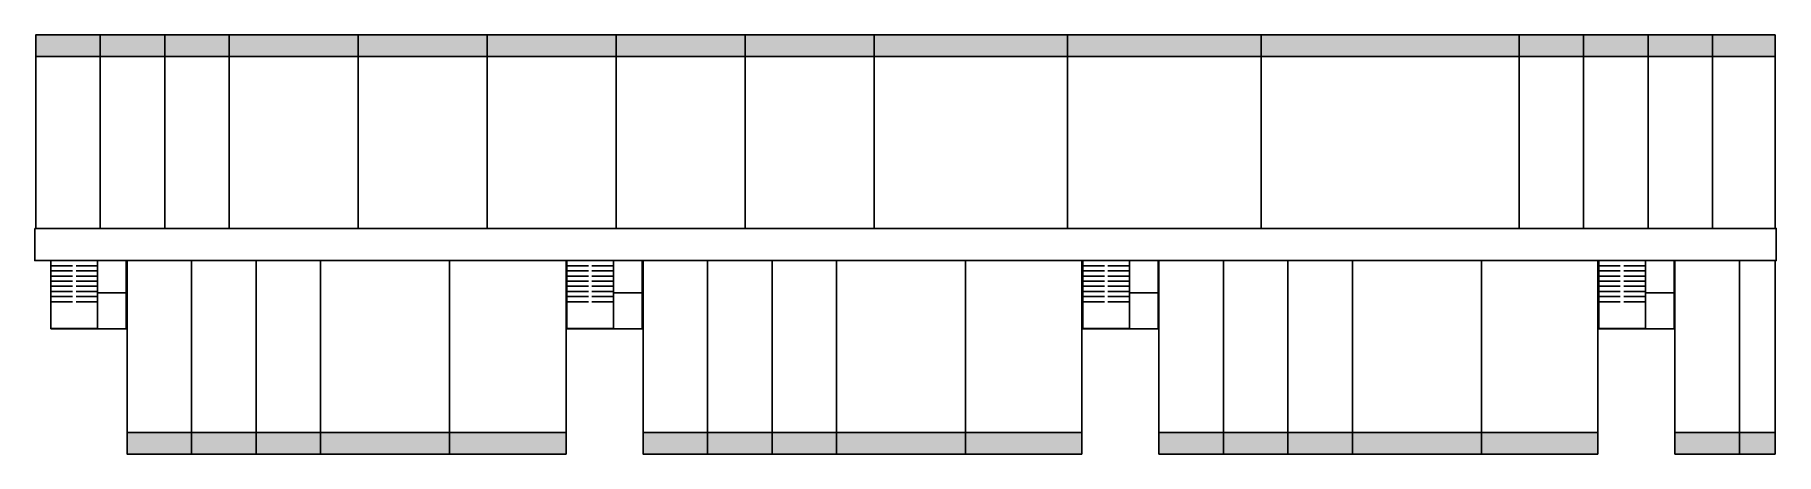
# Model space of a CAD drawing. Header units: metres. Extents: x 10.8 to 108.7, y -45.8 to 51.3.
# Drawn here: x 10.8 to 108, y 27.9 to 51.3 of the extents above.
import ezdxf

# ---------------------------------------------------------------- set-up
doc = ezdxf.new("R2010")
doc.units = ezdxf.units.M
for name, color, linetype in [('A-BALC', 4, 'Continuous'), ('A-CIRC', 8, 'Continuous'), ('A-CORE', 30, 'Continuous'), ('A-DOOR', 1, 'Continuous'), ('A-HATCH', 251, 'Continuous'), ('A-WALL', 7, 'Continuous')]:
    doc.layers.add(name, color=color, linetype=linetype)

msp = doc.modelspace()

# ---------------------------------------------------------------- hatches: boundary and pattern name
at = {"layer": 'A-HATCH'}
for points in [[(14.45, 51.3), (14.45, 50.1), (10.85, 50.1), (10.85, 51.3)], [(18.05, 51.3), (18.05, 50.1), (14.45, 50.1), (14.45, 51.3)], [(21.65, 51.3), (21.65, 50.1), (18.05, 50.1), (18.05, 51.3)], [(28.85, 51.3), (28.85, 50.1), (21.65, 50.1), (21.65, 51.3)], [(36.05, 51.3), (36.05, 50.1), (28.85, 50.1), (28.85, 51.3)], [(43.25, 51.3), (43.25, 50.1), (36.05, 50.1), (36.05, 51.3)], [(50.45, 51.3), (50.45, 50.1), (43.25, 50.1), (43.25, 51.3)], [(57.65, 51.3), (57.65, 50.1), (50.45, 50.1), (50.45, 51.3)], [(68.45, 51.3), (68.45, 50.1), (57.65, 50.1), (57.65, 51.3)], [(79.25, 51.3), (79.25, 50.1), (68.45, 50.1), (68.45, 51.3)], [(93.65, 51.3), (93.65, 50.1), (79.25, 50.1), (79.25, 51.3)], [(97.25, 51.3), (97.25, 50.1), (93.65, 50.1), (93.65, 51.3)], [(100.85, 51.3), (100.85, 50.1), (97.25, 50.1), (97.25, 51.3)], [(104.45, 51.3), (104.45, 50.1), (100.85, 50.1), (100.85, 51.3)], [(107.95, 51.3), (107.95, 50.1), (104.45, 50.1), (104.45, 51.3)], [(19.55, 27.9), (19.55, 29.1), (15.95, 29.1), (15.95, 27.9)], [(23.15, 27.9), (23.15, 29.1), (19.55, 29.1), (19.55, 27.9)], [(26.75, 27.9), (26.75, 29.1), (23.15, 29.1), (23.15, 27.9)], [(33.95, 27.9), (33.95, 29.1), (26.75, 29.1), (26.75, 27.9)], [(40.45, 27.9), (40.45, 29.1), (33.95, 29.1), (33.95, 27.9)], [(48.35, 27.9), (48.35, 29.1), (44.75, 29.1), (44.75, 27.9)], [(51.95, 27.9), (51.95, 29.1), (48.35, 29.1), (48.35, 27.9)], [(55.55, 27.9), (55.55, 29.1), (51.95, 29.1), (51.95, 27.9)], [(62.75, 27.9), (62.75, 29.1), (55.55, 29.1), (55.55, 27.9)], [(69.25, 27.9), (69.25, 29.1), (62.75, 29.1), (62.75, 27.9)], [(77.15, 27.9), (77.15, 29.1), (73.55, 29.1), (73.55, 27.9)], [(80.75, 27.9), (80.75, 29.1), (77.15, 29.1), (77.15, 27.9)], [(84.35, 27.9), (84.35, 29.1), (80.75, 29.1), (80.75, 27.9)], [(91.55, 27.9), (91.55, 29.1), (84.35, 29.1), (84.35, 27.9)], [(98.05, 27.9), (98.05, 29.1), (91.55, 29.1), (91.55, 27.9)], [(105.95, 27.9), (105.95, 29.1), (102.35, 29.1), (102.35, 27.9)], [(107.95, 27.9), (107.95, 29.1), (105.95, 29.1), (105.95, 27.9)]]:
    msp.add_hatch(color=7, dxfattribs=at).paths.add_polyline_path(points)

# ---------------------------------------------------------------- linework, layer by layer
at = {"layer": 'A-BALC'}
for points in [[(14.45, 51.3), (14.45, 50.1), (10.85, 50.1), (10.85, 51.3)], [(18.05, 51.3), (18.05, 50.1), (14.45, 50.1), (14.45, 51.3)], [(21.65, 51.3), (21.65, 50.1), (18.05, 50.1), (18.05, 51.3)], [(28.85, 51.3), (28.85, 50.1), (21.65, 50.1), (21.65, 51.3)], [(36.05, 51.3), (36.05, 50.1), (28.85, 50.1), (28.85, 51.3)], [(43.25, 51.3), (43.25, 50.1), (36.05, 50.1), (36.05, 51.3)], [(50.45, 51.3), (50.45, 50.1), (43.25, 50.1), (43.25, 51.3)], [(57.65, 51.3), (57.65, 50.1), (50.45, 50.1), (50.45, 51.3)], [(68.45, 51.3), (68.45, 50.1), (57.65, 50.1), (57.65, 51.3)], [(79.25, 51.3), (79.25, 50.1), (68.45, 50.1), (68.45, 51.3)], [(93.65, 51.3), (93.65, 50.1), (79.25, 50.1), (79.25, 51.3)], [(97.25, 51.3), (97.25, 50.1), (93.65, 50.1), (93.65, 51.3)], [(100.85, 51.3), (100.85, 50.1), (97.25, 50.1), (97.25, 51.3)], [(104.45, 51.3), (104.45, 50.1), (100.85, 50.1), (100.85, 51.3)], [(107.95, 51.3), (107.95, 50.1), (104.45, 50.1), (104.45, 51.3)], [(19.55, 27.9), (19.55, 29.1), (15.95, 29.1), (15.95, 27.9)], [(23.15, 27.9), (23.15, 29.1), (19.55, 29.1), (19.55, 27.9)], [(26.75, 27.9), (26.75, 29.1), (23.15, 29.1), (23.15, 27.9)], [(33.95, 27.9), (33.95, 29.1), (26.75, 29.1), (26.75, 27.9)], [(40.45, 27.9), (40.45, 29.1), (33.95, 29.1), (33.95, 27.9)], [(48.35, 27.9), (48.35, 29.1), (44.75, 29.1), (44.75, 27.9)], [(51.95, 27.9), (51.95, 29.1), (48.35, 29.1), (48.35, 27.9)], [(55.55, 27.9), (55.55, 29.1), (51.95, 29.1), (51.95, 27.9)], [(62.75, 27.9), (62.75, 29.1), (55.55, 29.1), (55.55, 27.9)], [(69.25, 27.9), (69.25, 29.1), (62.75, 29.1), (62.75, 27.9)], [(77.15, 27.9), (77.15, 29.1), (73.55, 29.1), (73.55, 27.9)], [(80.75, 27.9), (80.75, 29.1), (77.15, 29.1), (77.15, 27.9)], [(84.35, 27.9), (84.35, 29.1), (80.75, 29.1), (80.75, 27.9)], [(91.55, 27.9), (91.55, 29.1), (84.35, 29.1), (84.35, 27.9)], [(98.05, 27.9), (98.05, 29.1), (91.55, 29.1), (91.55, 27.9)], [(105.95, 27.9), (105.95, 29.1), (102.35, 29.1), (102.35, 27.9)], [(107.95, 27.9), (107.95, 29.1), (105.95, 29.1), (105.95, 27.9)]]:
    msp.add_lwpolyline(points, close=True, dxfattribs=at)
at = {"layer": 'A-CIRC'}
msp.add_lwpolyline([(10.8, 40.5), (108, 40.5), (108, 38.7), (10.8, 38.7)], close=True, dxfattribs=at)
at = {"layer": 'A-CORE'}
for p, q in [((11.7, 38.4133), (12.9, 38.4133)), ((11.7, 38.1267), (12.9, 38.1267)), ((13.1, 38.4133), (14.3, 38.4133)), ((13.1, 38.1267), (14.3, 38.1267)), ((40.5, 38.4133), (41.7, 38.4133)), ((40.5, 38.1267), (41.7, 38.1267)), ((41.9, 38.4133), (43.1, 38.4133)), ((41.9, 38.1267), (43.1, 38.1267)), ((69.3, 38.4133), (70.5, 38.4133)), ((69.3, 38.1267), (70.5, 38.1267)), ((70.7, 38.4133), (71.9, 38.4133)), ((70.7, 38.1267), (71.9, 38.1267)), ((98.1, 38.4133), (99.3, 38.4133)), ((98.1, 38.1267), (99.3, 38.1267)), ((99.5, 38.4133), (100.7, 38.4133)), ((99.5, 38.1267), (100.7, 38.1267)), ((11.7, 37.84), (12.9, 37.84)), ((11.7, 37.5533), (12.9, 37.5533)), ((11.7, 37.2667), (12.9, 37.2667)), ((11.7, 36.98), (12.9, 36.98)), ((13.1, 37.84), (14.3, 37.84)), ((13.1, 37.5533), (14.3, 37.5533)), ((13.1, 37.2667), (14.3, 37.2667)), ((13.1, 36.98), (14.3, 36.98)), ((40.5, 37.84), (41.7, 37.84)), ((40.5, 37.5533), (41.7, 37.5533)), ((40.5, 37.2667), (41.7, 37.2667)), ((40.5, 36.98), (41.7, 36.98)), ((41.9, 37.84), (43.1, 37.84)), ((41.9, 37.5533), (43.1, 37.5533)), ((41.9, 37.2667), (43.1, 37.2667)), ((41.9, 36.98), (43.1, 36.98)), ((69.3, 37.84), (70.5, 37.84)), ((69.3, 37.5533), (70.5, 37.5533)), ((69.3, 37.2667), (70.5, 37.2667)), ((69.3, 36.98), (70.5, 36.98)), ((70.7, 37.84), (71.9, 37.84)), ((70.7, 37.5533), (71.9, 37.5533)), ((70.7, 37.2667), (71.9, 37.2667)), ((70.7, 36.98), (71.9, 36.98)), ((98.1, 37.84), (99.3, 37.84)), ((98.1, 37.5533), (99.3, 37.5533)), ((98.1, 37.2667), (99.3, 37.2667)), ((98.1, 36.98), (99.3, 36.98)), ((99.5, 37.84), (100.7, 37.84)), ((99.5, 37.5533), (100.7, 37.5533)), ((99.5, 37.2667), (100.7, 37.2667)), ((99.5, 36.98), (100.7, 36.98)), ((11.7, 36.6933), (12.9, 36.6933)), ((11.7, 36.4067), (12.9, 36.4067)), ((13.1, 36.6933), (14.3, 36.6933)), ((13.1, 36.4067), (14.3, 36.4067)), ((40.5, 36.6933), (41.7, 36.6933)), ((40.5, 36.4067), (41.7, 36.4067)), ((41.9, 36.6933), (43.1, 36.6933)), ((41.9, 36.4067), (43.1, 36.4067)), ((69.3, 36.6933), (70.5, 36.6933)), ((69.3, 36.4067), (70.5, 36.4067)), ((70.7, 36.6933), (71.9, 36.6933)), ((70.7, 36.4067), (71.9, 36.4067)), ((98.1, 36.6933), (99.3, 36.6933)), ((98.1, 36.4067), (99.3, 36.4067)), ((99.5, 36.6933), (100.7, 36.6933)), ((99.5, 36.4067), (100.7, 36.4067))]:
    msp.add_line(p, q, dxfattribs=at)
for points in [[(11.7, 38.7), (14.3, 38.7), (14.3, 34.92), (11.7, 34.92)], [(14.3, 38.7), (15.9, 38.7), (15.9, 36.9), (14.3, 36.9)], [(40.5, 38.7), (43.1, 38.7), (43.1, 34.92), (40.5, 34.92)], [(43.1, 38.7), (44.7, 38.7), (44.7, 36.9), (43.1, 36.9)], [(69.3, 38.7), (71.9, 38.7), (71.9, 34.92), (69.3, 34.92)], [(71.9, 38.7), (73.5, 38.7), (73.5, 36.9), (71.9, 36.9)], [(98.1, 38.7), (100.7, 38.7), (100.7, 34.92), (98.1, 34.92)], [(100.7, 38.7), (102.3, 38.7), (102.3, 36.9), (100.7, 36.9)]]:
    msp.add_lwpolyline(points, close=True, dxfattribs=at)
at = {"layer": 'A-DOOR'}
for p, q in [((12.2, 40.5), (13.1, 40.5)), ((15.8, 40.5), (16.7, 40.5)), ((19.4, 40.5), (20.3, 40.5)), ((24.8, 40.5), (25.7, 40.5)), ((32, 40.5), (32.9, 40.5)), ((39.2, 40.5), (40.1, 40.5)), ((46.4, 40.5), (47.3, 40.5)), ((53.6, 40.5), (54.5, 40.5)), ((62.6, 40.5), (63.5, 40.5)), ((73.4, 40.5), (74.3, 40.5)), ((86, 40.5), (86.9, 40.5)), ((95, 40.5), (95.9, 40.5)), ((98.6, 40.5), (99.5, 40.5)), ((102.2, 40.5), (103.1, 40.5)), ((105.75, 40.5), (106.65, 40.5)), ((17.3, 38.7), (18.2, 38.7)), ((20.9, 38.7), (21.8, 38.7)), ((24.5, 38.7), (25.4, 38.7)), ((29.9, 38.7), (30.8, 38.7)), ((36.75, 38.7), (37.65, 38.7)), ((46.1, 38.7), (47, 38.7)), ((49.7, 38.7), (50.6, 38.7)), ((53.3, 38.7), (54.2, 38.7)), ((58.7, 38.7), (59.6, 38.7)), ((65.55, 38.7), (66.45, 38.7)), ((74.9, 38.7), (75.8, 38.7)), ((78.5, 38.7), (79.4, 38.7)), ((82.1, 38.7), (83, 38.7)), ((87.5, 38.7), (88.4, 38.7)), ((94.35, 38.7), (95.25, 38.7)), ((103.7, 38.7), (104.6, 38.7)), ((106.5, 38.7), (107.4, 38.7))]:
    msp.add_line(p, q, dxfattribs=at)
at = {"layer": 'A-WALL'}
for points in [[(10.85, 40.5), (14.45, 40.5), (14.45, 50.1), (10.85, 50.1)], [(14.45, 40.5), (18.05, 40.5), (18.05, 50.1), (14.45, 50.1)], [(18.05, 40.5), (21.65, 40.5), (21.65, 50.1), (18.05, 50.1)], [(21.65, 40.5), (28.85, 40.5), (28.85, 50.1), (21.65, 50.1)], [(28.85, 40.5), (36.05, 40.5), (36.05, 50.1), (28.85, 50.1)], [(36.05, 40.5), (43.25, 40.5), (43.25, 50.1), (36.05, 50.1)], [(43.25, 40.5), (50.45, 40.5), (50.45, 50.1), (43.25, 50.1)], [(50.45, 40.5), (57.65, 40.5), (57.65, 50.1), (50.45, 50.1)], [(57.65, 40.5), (68.45, 40.5), (68.45, 50.1), (57.65, 50.1)], [(68.45, 40.5), (79.25, 40.5), (79.25, 50.1), (68.45, 50.1)], [(79.25, 40.5), (93.65, 40.5), (93.65, 50.1), (79.25, 50.1)], [(93.65, 40.5), (97.25, 40.5), (97.25, 50.1), (93.65, 50.1)], [(97.25, 40.5), (100.85, 40.5), (100.85, 50.1), (97.25, 50.1)], [(100.85, 40.5), (104.45, 40.5), (104.45, 50.1), (100.85, 50.1)], [(104.45, 40.5), (107.95, 40.5), (107.95, 50.1), (104.45, 50.1)], [(11.7, 38.7), (15.9, 38.7), (15.9, 34.9), (11.7, 34.9)], [(15.95, 38.7), (19.55, 38.7), (19.55, 29.1), (15.95, 29.1)], [(19.55, 38.7), (23.15, 38.7), (23.15, 29.1), (19.55, 29.1)], [(23.15, 38.7), (26.75, 38.7), (26.75, 29.1), (23.15, 29.1)], [(26.75, 38.7), (33.95, 38.7), (33.95, 29.1), (26.75, 29.1)], [(33.95, 38.7), (40.45, 38.7), (40.45, 29.1), (33.95, 29.1)], [(40.5, 38.7), (44.7, 38.7), (44.7, 34.9), (40.5, 34.9)], [(44.75, 38.7), (48.35, 38.7), (48.35, 29.1), (44.75, 29.1)], [(48.35, 38.7), (51.95, 38.7), (51.95, 29.1), (48.35, 29.1)], [(51.95, 38.7), (55.55, 38.7), (55.55, 29.1), (51.95, 29.1)], [(55.55, 38.7), (62.75, 38.7), (62.75, 29.1), (55.55, 29.1)], [(62.75, 38.7), (69.25, 38.7), (69.25, 29.1), (62.75, 29.1)], [(69.3, 38.7), (73.5, 38.7), (73.5, 34.9), (69.3, 34.9)], [(73.55, 38.7), (77.15, 38.7), (77.15, 29.1), (73.55, 29.1)], [(77.15, 38.7), (80.75, 38.7), (80.75, 29.1), (77.15, 29.1)], [(80.75, 38.7), (84.35, 38.7), (84.35, 29.1), (80.75, 29.1)], [(84.35, 38.7), (91.55, 38.7), (91.55, 29.1), (84.35, 29.1)], [(91.55, 38.7), (98.05, 38.7), (98.05, 29.1), (91.55, 29.1)], [(98.1, 38.7), (102.3, 38.7), (102.3, 34.9), (98.1, 34.9)], [(102.35, 38.7), (105.95, 38.7), (105.95, 29.1), (102.35, 29.1)], [(105.95, 38.7), (107.95, 38.7), (107.95, 29.1), (105.95, 29.1)]]:
    msp.add_lwpolyline(points, close=True, dxfattribs=at)

doc.saveas('drawing.dxf')
